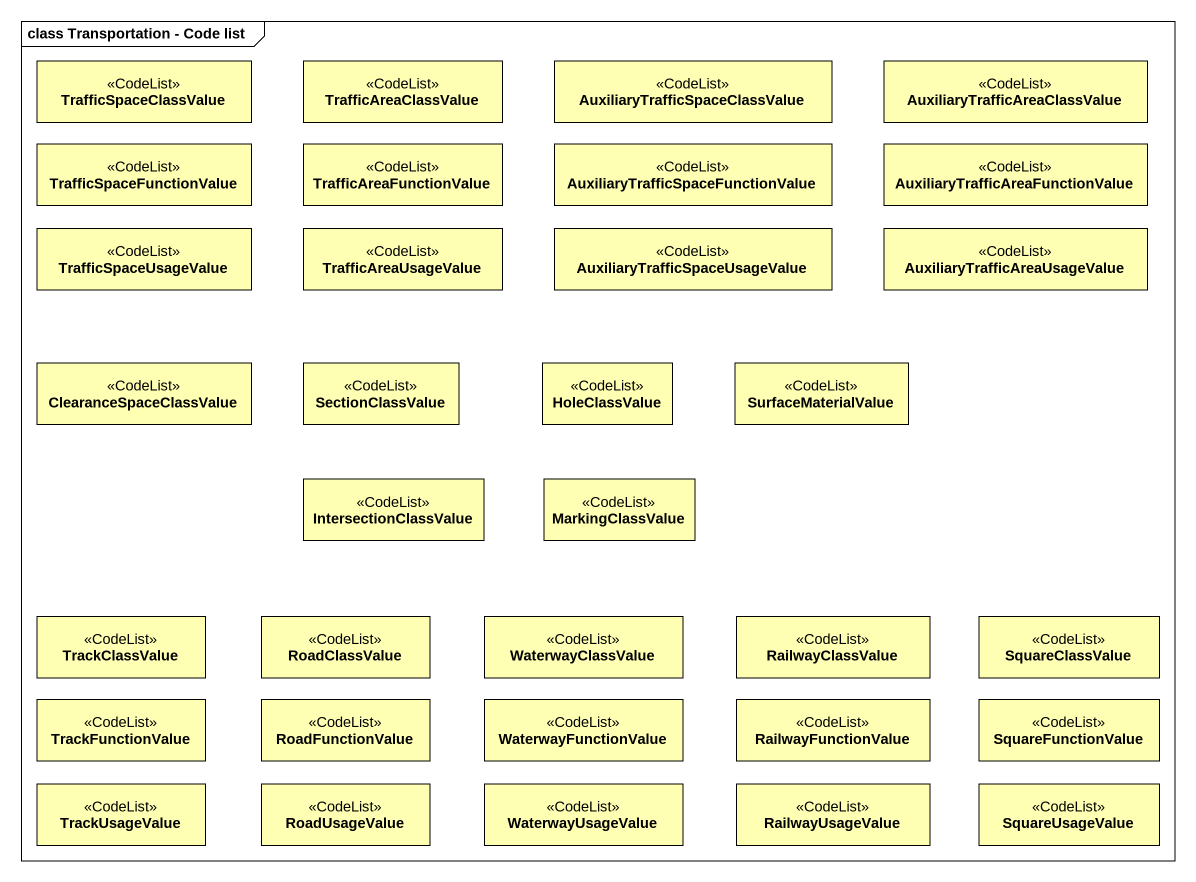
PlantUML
@startuml
mainframe class Transportation - Code list
hide circle
hide empty members
class TrafficSpaceClassValue <<CodeList>> #FFFFB3
class TrafficAreaClassValue <<CodeList>> #FFFFB3
class "AuxiliaryTrafficSpaceClassValue" as AuxiliaryTrafficSpaceClassVa <<CodeList>> #FFFFB3
class "AuxiliaryTrafficAreaClassValue" as AuxiliaryTrafficAreaClassVal <<CodeList>> #FFFFB3
class TrafficSpaceFunctionValue <<CodeList>> #FFFFB3
class TrafficAreaFunctionValue <<CodeList>> #FFFFB3
class "AuxiliaryTrafficSpaceFunctionValue" as AuxiliaryTrafficSpaceFunctio <<CodeList>> #FFFFB3
class "AuxiliaryTrafficAreaFunctionValue" as AuxiliaryTrafficAreaFunction <<CodeList>> #FFFFB3
class TrafficSpaceUsageValue <<CodeList>> #FFFFB3
class TrafficAreaUsageValue <<CodeList>> #FFFFB3
class "AuxiliaryTrafficSpaceUsageValue" as AuxiliaryTrafficSpaceUsageVa <<CodeList>> #FFFFB3
class "AuxiliaryTrafficAreaUsageValue" as AuxiliaryTrafficAreaUsageVal <<CodeList>> #FFFFB3
class ClearanceSpaceClassValue <<CodeList>> #FFFFB3
class SectionClassValue <<CodeList>> #FFFFB3
class HoleClassValue <<CodeList>> #FFFFB3
class SurfaceMaterialValue <<CodeList>> #FFFFB3
class IntersectionClassValue <<CodeList>> #FFFFB3
class MarkingClassValue <<CodeList>> #FFFFB3
class TrackClassValue <<CodeList>> #FFFFB3
class RoadClassValue <<CodeList>> #FFFFB3
class WaterwayClassValue <<CodeList>> #FFFFB3
class RailwayClassValue <<CodeList>> #FFFFB3
class SquareClassValue <<CodeList>> #FFFFB3
class TrackFunctionValue <<CodeList>> #FFFFB3
class RoadFunctionValue <<CodeList>> #FFFFB3
class WaterwayFunctionValue <<CodeList>> #FFFFB3
class RailwayFunctionValue <<CodeList>> #FFFFB3
class SquareFunctionValue <<CodeList>> #FFFFB3
class TrackUsageValue <<CodeList>> #FFFFB3
class RoadUsageValue <<CodeList>> #FFFFB3
class WaterwayUsageValue <<CodeList>> #FFFFB3
class RailwayUsageValue <<CodeList>> #FFFFB3
class SquareUsageValue <<CodeList>> #FFFFB3
@enduml
